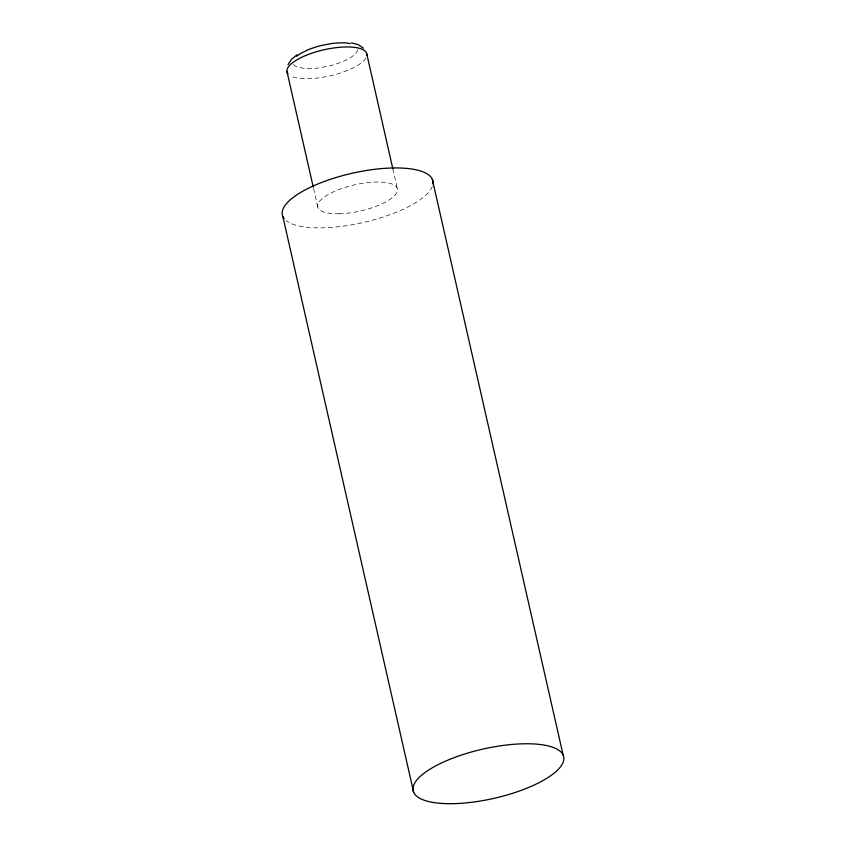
<?xml version="1.0" encoding="UTF-8"?>
<svg xmlns="http://www.w3.org/2000/svg" width="846" height="846" viewBox="0 0 846 846"><rect width="100%" height="100%" fill="white"/><g stroke="black" fill="none" stroke-linecap="round" stroke-linejoin="round"><path stroke-width="0.63" stroke-dasharray="4.23 3.17" d="M357.689 49.724L357.118 51.458A33.533 10.977 -12.8 0 1 349.345 58.321A31.884 10.438 -12.8 0 1 345.908 60.14L343.349 61.303A33.872 11.083 -12.8 0 1 328.491 66.125L319.005 67.881A33.861 11.083 -12.8 0 1 304.729 68.463L298.331 67.342A33.851 11.083 -12.8 0 1 293.488 64.317M313.58 188.457L317.969 207.735M392.83 168.756L397.208 188.066M432.306 186.374A77.145 25.243 -12.8 0 1 364.785 222.149A77.145 25.243 -12.8 0 1 286.191 220.647M365.821 58.11A40.894 13.377 -12.8 0 1 330.86 75.654A40.894 13.377 -12.8 0 1 290.548 75.865M339.066 213.763A40.894 13.377 -12.8 0 0 397.535 189.271A40.894 13.377 -12.8 0 0 336.158 190.678A40.894 13.377 -12.8 0 0 339.066 213.763"/><path stroke-width="1.27" d="M288.021 64.677L291.606 59.188L297.094 54.757M351.481 42.85L358.133 44.616L363.431 48.169M286.953 71.466L313.284 187.167M432.338 179.352L563.161 755.171M366.847 54.197L392.83 168.756M282.839 216.46L413.662 792.29M284.15 218.628A77.145 25.243 -12.8 0 1 350.699 173.589A77.145 25.243 -12.8 0 1 432.941 183.942M287.978 73.814A40.894 13.377 -12.8 0 1 323.246 49.946A40.894 13.377 -12.8 0 1 366.836 55.434M350.35 43.611A31.905 10.438 -12.8 0 0 348.214 43.241L345.845 42.987A33.861 11.083 -12.8 0 0 331.569 43.558L322.083 45.324A33.872 11.083 -12.8 0 0 307.225 50.147L300.182 53.753A33.84 11.072 -12.8 0 0 296.671 56.28M453.467 803.658A77.145 25.243 -12.8 0 0 563.785 757.445A77.145 25.243 -12.8 0 0 447.978 760.089A77.145 25.243 -12.8 0 0 453.467 803.658"/></g></svg>
